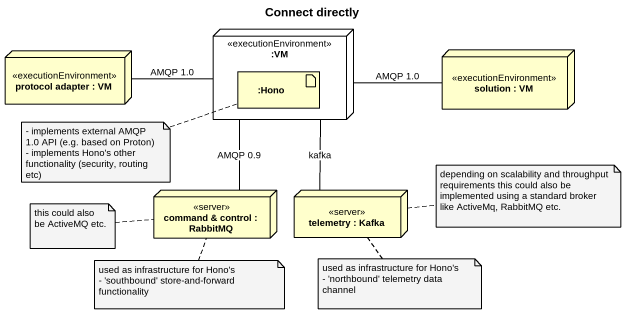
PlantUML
@startuml
title Connect directly
node "protocol adapter : VM" as protocol_adapter <<executionEnvironment>>
node ":VM" as VM <<executionEnvironment>> {
  artifact ":Hono" as Hono
}
node "solution : VM" as solution <<executionEnvironment>>
node "command & control : RabbitMQ" as command_control <<server>>
node "telemetry : Kafka" as telemetry <<server>>
protocol_adapter -right- VM : AMQP 1.0
VM -right- solution : AMQP 1.0
VM -- command_control : AMQP 0.9
VM -- telemetry : kafka
note left of Hono
  - implements external AMQP 1.0 API (e.g. based on Proton)
  - implements Hono's other functionality (security, routing etc)
end note
note right of telemetry : depending on scalability and throughput requirements this could also be implemented using a standard broker like ActiveMq, RabbitMQ etc.
note left of command_control : this could also be ActiveMQ etc.
note bottom of telemetry
  used as infrastructure for Hono's
  - 'northbound' telemetry data channel
end note
note bottom of command_control
  used as infrastructure for Hono's
  - 'southbound' store-and-forward functionality
end note
@enduml
